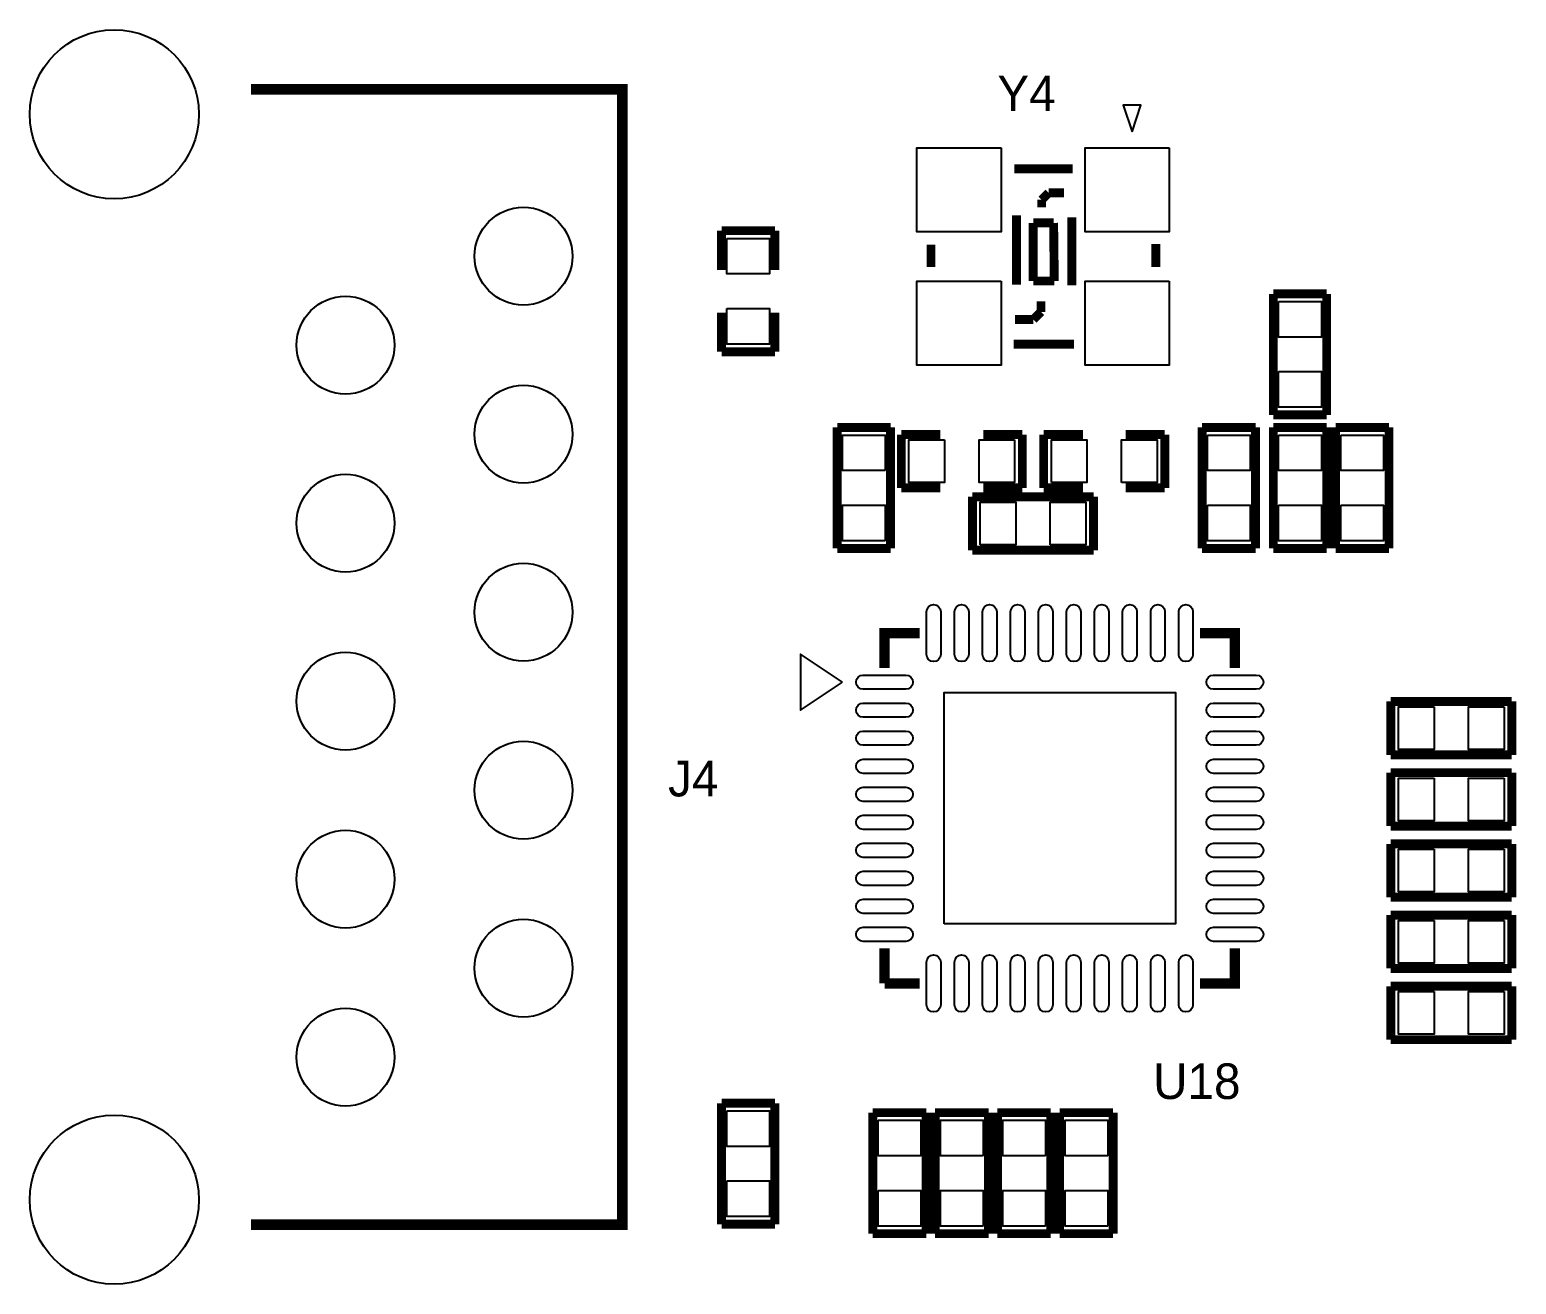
# Model space of a CAD drawing. Extents: x -41 to 160, y -9 to 129.
# Drawn here: x 2.32 to 23.53, y 39.82 to 57.72 of the extents above; entities that cross this region are included whole.
import ezdxf

# ---------------------------------------------------------------- set-up
doc = ezdxf.new("R2010")
doc.units = 0
for name, color, linetype in [('PG_SILKSCREEN_TOP', 2, 'CONTINUOUS'), ('PIN_TOP', 1, 'CONTINUOUS'), ('RD_SILKSCREEN_TOP', 40, 'CONTINUOUS')]:
    doc.layers.add(name, color=color, linetype=linetype)

msp = doc.modelspace()

# ---------------------------------------------------------------- linework, layer by layer
at = {"layer": 'PG_SILKSCREEN_TOP'}
for points, const_width in [([(5.476875, 40.667788), (10.77689, 40.667788), (10.77689, 56.868009), (5.476875, 56.868009)], 0.150089), ([(17.200982, 55.732909), (16.370884, 55.732909)], 0.127), ([(16.860901, 55.393107), (16.7608, 55.293006)], 0.127), ([(17.08089, 55.393107), (16.860901, 55.393107)], 0.127), ([(16.7608, 55.293006), (16.7608, 55.182999)], 0.127), ([(16.400882, 55.072991), (16.400882, 54.083001)], 0.127), ([(16.640886, 54.963111), (16.640886, 54.132988)], 0.127), ([(16.93098, 54.963111), (16.640886, 54.963111)], 0.127), ([(16.940886, 54.132988), (16.93098, 54.963111)], 0.127), ([(17.190898, 55.043095), (17.190898, 54.072993)], 0.127), ([(12.192, 54.851503), (12.192, 54.292703)], 0.127), ([(12.954, 54.851503), (12.192, 54.851503)], 0.127), ([(12.954, 54.292703), (12.954, 54.851503)], 0.127), ([(15.180996, 54.652901), (15.180996, 54.332911)], 0.127), ([(18.390997, 54.663111), (18.390997, 54.332911)], 0.127), ([(16.640886, 54.132988), (16.940886, 54.132988)], 0.127), ([(16.750894, 53.842895), (16.750894, 53.693111)], 0.127), ([(20.066, 53.9496), (20.066, 52.2224)], 0.127), ([(20.828, 53.9496), (20.066, 53.9496)], 0.127), ([(20.828, 52.2224), (20.828, 53.9496)], 0.127), ([(12.192, 53.683103), (12.192, 53.124303)], 0.127), ([(12.954, 53.124303), (12.954, 53.683103)], 0.127), ([(16.750894, 53.693111), (16.640886, 53.583103)], 0.127), ([(16.640886, 53.583103), (16.380892, 53.583103)], 0.127), ([(17.220794, 53.233091), (16.3608, 53.233091)], 0.127), ([(12.192, 53.124303), (12.954, 53.124303)], 0.127), ([(20.066, 52.2224), (20.828, 52.2224)], 0.127), ([(13.843, 52.0446), (13.843, 50.3174)], 0.127), ([(14.605, 52.0446), (13.843, 52.0446)], 0.127), ([(14.605, 50.3174), (14.605, 52.0446)], 0.127), ([(15.3162, 51.943), (14.7574, 51.943)], 0.127), ([(14.7574, 51.943), (14.7574, 51.181)], 0.127), ([(16.4846, 51.943), (15.9258, 51.943)], 0.127), ([(16.4846, 51.181), (16.4846, 51.943)], 0.127), ([(17.3482, 51.943), (16.7894, 51.943)], 0.127), ([(16.7894, 51.943), (16.7894, 51.181)], 0.127), ([(18.5166, 51.943), (17.9578, 51.943)], 0.127), ([(18.5166, 51.181), (18.5166, 51.943)], 0.127), ([(19.05, 52.0446), (19.05, 50.3174)], 0.127), ([(19.812, 52.0446), (19.05, 52.0446)], 0.127), ([(19.812, 50.3174), (19.812, 52.0446)], 0.127), ([(20.066, 52.0446), (20.066, 50.3174)], 0.127), ([(20.828, 52.0446), (20.066, 52.0446)], 0.127), ([(20.828, 50.3174), (20.828, 52.0446)], 0.127), ([(20.955, 52.0446), (20.955, 50.3174)], 0.127), ([(21.717, 52.0446), (20.955, 52.0446)], 0.127), ([(21.717, 50.3174), (21.717, 52.0446)], 0.127), ([(14.7574, 51.181), (15.3162, 51.181)], 0.127), ([(15.9258, 51.181), (16.4846, 51.181)], 0.127), ([(16.7894, 51.181), (17.3482, 51.181)], 0.127), ([(17.9578, 51.181), (18.5166, 51.181)], 0.127), ([(17.5006, 51.054), (15.7734, 51.054)], 0.127), ([(15.7734, 51.054), (15.7734, 50.292)], 0.127), ([(17.5006, 50.292), (17.5006, 51.054)], 0.127), ([(13.843, 50.3174), (14.605, 50.3174)], 0.127), ([(15.7734, 50.292), (17.5006, 50.292)], 0.127), ([(19.05, 50.3174), (19.812, 50.3174)], 0.127), ([(20.066, 50.3174), (20.828, 50.3174)], 0.127), ([(20.955, 50.3174), (21.717, 50.3174)], 0.127), ([(15.018004, 49.108995), (14.518005, 49.108995), (14.518005, 48.608996)], 0.150012), ([(19.517995, 48.608996), (19.517995, 49.108995), (19.017996, 49.108995)], 0.150012), ([(21.7424, 48.133), (21.7424, 47.371)], 0.127), ([(23.4696, 48.133), (21.7424, 48.133)], 0.127), ([(23.4696, 47.371), (23.4696, 48.133)], 0.127), ([(21.7424, 47.371), (23.4696, 47.371)], 0.127), ([(21.7424, 47.117), (21.7424, 46.355)], 0.127), ([(23.4696, 47.117), (21.7424, 47.117)], 0.127), ([(23.4696, 46.355), (23.4696, 47.117)], 0.127), ([(21.7424, 46.355), (23.4696, 46.355)], 0.127), ([(21.7424, 46.101), (21.7424, 45.339)], 0.127), ([(23.4696, 46.101), (21.7424, 46.101)], 0.127), ([(23.4696, 45.339), (23.4696, 46.101)], 0.127), ([(21.7424, 45.339), (23.4696, 45.339)], 0.127), ([(21.7424, 45.085), (21.7424, 44.323)], 0.127), ([(23.4696, 45.085), (21.7424, 45.085)], 0.127), ([(23.4696, 44.323), (23.4696, 45.085)], 0.127), ([(14.518005, 44.609004), (14.518005, 44.109005)], 0.150012), ([(19.017996, 44.109005), (19.517995, 44.109005), (19.517995, 44.609004)], 0.150012), ([(21.7424, 44.323), (23.4696, 44.323)], 0.127), ([(14.518005, 44.109005), (15.018004, 44.109005)], 0.150012), ([(21.7424, 44.069), (21.7424, 43.307)], 0.127), ([(23.4696, 44.069), (21.7424, 44.069)], 0.127), ([(23.4696, 43.307), (23.4696, 44.069)], 0.127), ([(21.7424, 43.307), (23.4696, 43.307)], 0.127), ([(12.192, 42.400499), (12.192, 40.673299)], 0.127), ([(12.954, 42.400499), (12.192, 42.400499)], 0.127), ([(12.954, 40.673299), (12.954, 42.400499)], 0.127), ([(14.351, 42.2656), (14.351, 40.5384)], 0.127), ([(15.113, 42.2656), (14.351, 42.2656)], 0.127), ([(15.113, 40.5384), (15.113, 42.2656)], 0.127), ([(15.24, 42.2656), (15.24, 40.5384)], 0.127), ([(16.002, 42.2656), (15.24, 42.2656)], 0.127), ([(16.002, 40.5384), (16.002, 42.2656)], 0.127), ([(16.129, 42.2656), (16.129, 40.5384)], 0.127), ([(16.891, 42.2656), (16.129, 42.2656)], 0.127), ([(16.891, 40.5384), (16.891, 42.2656)], 0.127), ([(17.018, 42.2656), (17.018, 40.5384)], 0.127), ([(17.78, 42.2656), (17.018, 42.2656)], 0.127), ([(17.78, 40.5384), (17.78, 42.2656)], 0.127), ([(12.192, 40.673299), (12.954, 40.673299)], 0.127), ([(14.351, 40.5384), (15.113, 40.5384)], 0.127), ([(15.24, 40.5384), (16.002, 40.5384)], 0.127), ([(16.129, 40.5384), (16.891, 40.5384)], 0.127), ([(17.018, 40.5384), (17.78, 40.5384)], 0.127)]:
    msp.add_lwpolyline(points, dxfattribs=dict(at, const_width=const_width))
for points in [[(18.050891, 56.261), (18.177891, 56.642), (17.923891, 56.642)], [(13.918006, 48.408996), (13.318007, 48.808996), (13.318007, 48.008997)]]:
    msp.add_lwpolyline(points, close=True, dxfattribs=at)
at = {"layer": 'PIN_TOP'}
for points in [[(16.180943, 56.032959), (16.180943, 54.833063), (14.981047, 54.833063), (14.981047, 56.032959)], [(18.580735, 56.032959), (18.580735, 54.833063), (17.380839, 54.833063), (17.380839, 56.032959)], [(12.2682, 54.742004), (12.8778, 54.742004), (12.8778, 54.234004), (12.2682, 54.234004)], [(16.180943, 54.132937), (16.180943, 52.933041), (14.981047, 52.933041), (14.981047, 54.132937)], [(18.580735, 54.132937), (18.580735, 52.933041), (17.380839, 52.933041), (17.380839, 54.132937)], [(12.2682, 53.741803), (12.8778, 53.741803), (12.8778, 53.233803), (12.2682, 53.233803)], [(20.1422, 53.840101), (20.7518, 53.840101), (20.7518, 53.332101), (20.1422, 53.332101)], [(20.1422, 52.839899), (20.7518, 52.839899), (20.7518, 52.331899), (20.1422, 52.331899)], [(14.5288, 51.427101), (13.9192, 51.427101), (13.9192, 51.935101), (14.5288, 51.935101)], [(15.374899, 51.8668), (15.374899, 51.2572), (14.866899, 51.2572), (14.866899, 51.8668)], [(16.375101, 51.8668), (16.375101, 51.2572), (15.867101, 51.2572), (15.867101, 51.8668)], [(16.898899, 51.2572), (16.898899, 51.8668), (17.406899, 51.8668), (17.406899, 51.2572)], [(17.899101, 51.2572), (17.899101, 51.8668), (18.407101, 51.8668), (18.407101, 51.2572)], [(19.1262, 51.935101), (19.7358, 51.935101), (19.7358, 51.427101), (19.1262, 51.427101)], [(20.1422, 51.935101), (20.7518, 51.935101), (20.7518, 51.427101), (20.1422, 51.427101)], [(21.0312, 51.935101), (21.6408, 51.935101), (21.6408, 51.427101), (21.0312, 51.427101)], [(14.5288, 50.426899), (13.9192, 50.426899), (13.9192, 50.934899), (14.5288, 50.934899)], [(15.882899, 50.3682), (15.882899, 50.9778), (16.390899, 50.9778), (16.390899, 50.3682)], [(16.883101, 50.3682), (16.883101, 50.9778), (17.391101, 50.9778), (17.391101, 50.3682)], [(19.1262, 50.934899), (19.7358, 50.934899), (19.7358, 50.426899), (19.1262, 50.426899)], [(20.1422, 50.934899), (20.7518, 50.934899), (20.7518, 50.426899), (20.1422, 50.426899)], [(21.0312, 50.934899), (21.6408, 50.934899), (21.6408, 50.426899), (21.0312, 50.426899)], [(15.367, 44.958), (15.367, 48.26), (18.669, 48.26), (18.669, 44.958)], [(22.359899, 48.0568), (22.359899, 47.4472), (21.851899, 47.4472), (21.851899, 48.0568)], [(23.360101, 48.0568), (23.360101, 47.4472), (22.852101, 47.4472), (22.852101, 48.0568)], [(22.359899, 47.0408), (22.359899, 46.4312), (21.851899, 46.4312), (21.851899, 47.0408)], [(23.360101, 47.0408), (23.360101, 46.4312), (22.852101, 46.4312), (22.852101, 47.0408)], [(22.359899, 46.0248), (22.359899, 45.4152), (21.851899, 45.4152), (21.851899, 46.0248)], [(23.360101, 46.0248), (23.360101, 45.4152), (22.852101, 45.4152), (22.852101, 46.0248)], [(22.359899, 45.0088), (22.359899, 44.3992), (21.851899, 44.3992), (21.851899, 45.0088)], [(23.360101, 45.0088), (23.360101, 44.3992), (22.852101, 44.3992), (22.852101, 45.0088)], [(22.359899, 43.9928), (22.359899, 43.3832), (21.851899, 43.3832), (21.851899, 43.9928)], [(23.360101, 43.9928), (23.360101, 43.3832), (22.852101, 43.3832), (22.852101, 43.9928)], [(12.2682, 42.291), (12.8778, 42.291), (12.8778, 41.783), (12.2682, 41.783)], [(14.4272, 42.156101), (15.0368, 42.156101), (15.0368, 41.648101), (14.4272, 41.648101)], [(15.9258, 41.648101), (15.3162, 41.648101), (15.3162, 42.156101), (15.9258, 42.156101)], [(16.8148, 41.648101), (16.2052, 41.648101), (16.2052, 42.156101), (16.8148, 42.156101)], [(17.7038, 41.648101), (17.0942, 41.648101), (17.0942, 42.156101), (17.7038, 42.156101)], [(12.2682, 41.290799), (12.8778, 41.290799), (12.8778, 40.782799), (12.2682, 40.782799)], [(14.4272, 41.155899), (15.0368, 41.155899), (15.0368, 40.647899), (14.4272, 40.647899)], [(15.9258, 40.647899), (15.3162, 40.647899), (15.3162, 41.155899), (15.9258, 41.155899)], [(16.8148, 40.647899), (16.2052, 40.647899), (16.2052, 41.155899), (16.8148, 41.155899)], [(17.7038, 40.647899), (17.0942, 40.647899), (17.0942, 41.155899), (17.7038, 41.155899)]]:
    msp.add_lwpolyline(points, close=True, dxfattribs=at)
for points in [[(15.319604, 49.413795), (15.319604, 48.804195, -1), (15.116404, 48.804195), (15.116404, 49.413795, -1)], [(15.719603, 49.413795), (15.719603, 48.804195, -1), (15.516403, 48.804195), (15.516403, 49.413795, -1)], [(16.119602, 49.413795), (16.119602, 48.804195, -1), (15.916402, 48.804195), (15.916402, 49.413795, -1)], [(16.519601, 49.413795), (16.519601, 48.804195, -1), (16.316401, 48.804195), (16.316401, 49.413795, -1)], [(16.9196, 49.413795), (16.9196, 48.804195, -1), (16.7164, 48.804195), (16.7164, 49.413795, -1)], [(17.3196, 49.413795), (17.3196, 48.804195, -1), (17.1164, 48.804195), (17.1164, 49.413795, -1)], [(17.719599, 49.413795), (17.719599, 48.804195, -1), (17.516399, 48.804195), (17.516399, 49.413795, -1)], [(18.119598, 49.413795), (18.119598, 48.804195, -1), (17.916398, 48.804195), (17.916398, 49.413795, -1)], [(18.519597, 49.413795), (18.519597, 48.804195, -1), (18.316397, 48.804195), (18.316397, 49.413795, -1)], [(18.919596, 49.413795), (18.919596, 48.804195, -1), (18.716396, 48.804195), (18.716396, 49.413795, -1)], [(14.822805, 48.307396), (14.213205, 48.307396, -1), (14.213205, 48.510596), (14.822805, 48.510596, -1)], [(19.822795, 48.307396), (19.213195, 48.307396, -1), (19.213195, 48.510596), (19.822795, 48.510596, -1)], [(14.822805, 47.907397), (14.213205, 47.907397, -1), (14.213205, 48.110597), (14.822805, 48.110597, -1)], [(19.822795, 47.907397), (19.213195, 47.907397, -1), (19.213195, 48.110597), (19.822795, 48.110597, -1)], [(14.822805, 47.507398), (14.213205, 47.507398, -1), (14.213205, 47.710598), (14.822805, 47.710598, -1)], [(19.822795, 47.507398), (19.213195, 47.507398, -1), (19.213195, 47.710598), (19.822795, 47.710598, -1)], [(14.822805, 47.107399), (14.213205, 47.107399, -1), (14.213205, 47.310599), (14.822805, 47.310599, -1)], [(19.822795, 47.107399), (19.213195, 47.107399, -1), (19.213195, 47.310599), (19.822795, 47.310599, -1)], [(14.822805, 46.7074), (14.213205, 46.7074, -1), (14.213205, 46.9106), (14.822805, 46.9106, -1)], [(19.822795, 46.7074), (19.213195, 46.7074, -1), (19.213195, 46.9106), (19.822795, 46.9106, -1)], [(14.822805, 46.3074), (14.213205, 46.3074, -1), (14.213205, 46.5106), (14.822805, 46.5106, -1)], [(19.822795, 46.3074), (19.213195, 46.3074, -1), (19.213195, 46.5106), (19.822795, 46.5106, -1)], [(14.822805, 45.907401), (14.213205, 45.907401, -1), (14.213205, 46.110601), (14.822805, 46.110601, -1)], [(19.822795, 45.907401), (19.213195, 45.907401, -1), (19.213195, 46.110601), (19.822795, 46.110601, -1)], [(14.822805, 45.507402), (14.213205, 45.507402, -1), (14.213205, 45.710602), (14.822805, 45.710602, -1)], [(19.822795, 45.507402), (19.213195, 45.507402, -1), (19.213195, 45.710602), (19.822795, 45.710602, -1)], [(14.822805, 45.107403), (14.213205, 45.107403, -1), (14.213205, 45.310603), (14.822805, 45.310603, -1)], [(19.822795, 45.107403), (19.213195, 45.107403, -1), (19.213195, 45.310603), (19.822795, 45.310603, -1)], [(14.822805, 44.707404), (14.213205, 44.707404, -1), (14.213205, 44.910604), (14.822805, 44.910604, -1)], [(19.822795, 44.707404), (19.213195, 44.707404, -1), (19.213195, 44.910604), (19.822795, 44.910604, -1)], [(15.319604, 44.413805), (15.319604, 43.804205, -1), (15.116404, 43.804205), (15.116404, 44.413805, -1)], [(15.719603, 44.413805), (15.719603, 43.804205, -1), (15.516403, 43.804205), (15.516403, 44.413805, -1)], [(16.119602, 44.413805), (16.119602, 43.804205, -1), (15.916402, 43.804205), (15.916402, 44.413805, -1)], [(16.519601, 44.413805), (16.519601, 43.804205, -1), (16.316401, 43.804205), (16.316401, 44.413805, -1)], [(16.9196, 44.413805), (16.9196, 43.804205, -1), (16.7164, 43.804205), (16.7164, 44.413805, -1)], [(17.3196, 44.413805), (17.3196, 43.804205, -1), (17.1164, 43.804205), (17.1164, 44.413805, -1)], [(17.719599, 44.413805), (17.719599, 43.804205, -1), (17.516399, 43.804205), (17.516399, 44.413805, -1)], [(18.119598, 44.413805), (18.119598, 43.804205, -1), (17.916398, 43.804205), (17.916398, 44.413805, -1)], [(18.519597, 44.413805), (18.519597, 43.804205, -1), (18.316397, 43.804205), (18.316397, 44.413805, -1)], [(18.919596, 44.413805), (18.919596, 43.804205, -1), (18.716396, 43.804205), (18.716396, 44.413805, -1)]]:
    msp.add_lwpolyline(points, format="xyb", close=True, dxfattribs=at)
for centre, radius in [((3.526892, 56.512892), 1.2065), ((9.366885, 54.488004), 0.6985), ((6.826885, 53.218004), 0.6985), ((9.366885, 51.948004), 0.6985), ((6.826885, 50.678004), 0.6985), ((9.366885, 49.408004), 0.6985), ((6.826885, 48.138004), 0.6985), ((9.366885, 46.868004), 0.6985), ((6.826885, 45.598004), 0.6985), ((9.366885, 44.328004), 0.6985), ((6.826885, 43.058004), 0.6985), ((3.526892, 41.022905), 1.2065)]:
    msp.add_circle(centre, radius, dxfattribs=at)

# ---------------------------------------------------------------- texts
at = {"layer": 'RD_SILKSCREEN_TOP'}
for s, p in [('Y4', (16.129, 56.557316)), ('J4', (11.43, 46.778342)), ('U18', (18.3515, 42.460342))]:
    msp.add_text(s, height=0.508, dxfattribs=at).set_placement(p)

doc.saveas('drawing.dxf')
